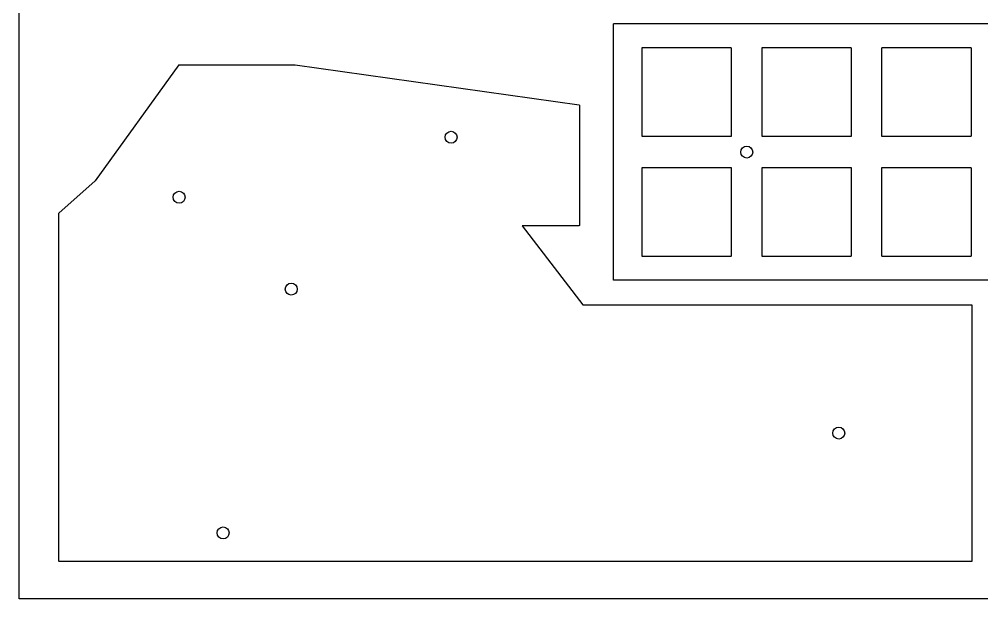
# Model space of a CAD drawing. Header units: millimetres. Extents: x 0 to 297, y 0 to 210.
# Drawn here: x -0.2 to 152.6, y -0.1 to 92 of the extents above; entities that cross this region are included whole.
import ezdxf

# ---------------------------------------------------------------- set-up
doc = ezdxf.new("R2010")
doc.units = ezdxf.units.MM
doc.layers.add('BLACK', color=7, linetype='Continuous')

msp = doc.modelspace()

# ---------------------------------------------------------------- linework, layer by layer
at = {"color": 1}
for p, q in [((25.12, 84.68), (11.84, 66.29)), ((79.67, 59.13), (89.29, 46.58))]:
    msp.add_line(p, q, dxfattribs=at)
msp.add_lwpolyline([(-0.23, -0.14), (-0.23, 210), (297, 210), (297, -0.14)], close=True)
for centre in [(68.35, 73.2), (115.31, 70.85), (25.16, 63.66), (42.98, 49.06), (129.93, 26.19), (32.15, 10.31)]:
    msp.add_circle(centre, 0.95, dxfattribs=at)
at = {"layer": 'BLACK', "color": 1, "linetype": 'Continuous'}
for p, q in [((94.16, 91.19), (94.16, 91.2)), ((94.16, 91.2), (94.17, 91.2)), ((94.16, 91.18), (94.16, 91.19)), ((94.16, 91.19), (94.16, 91.19)), ((94.16, 50.52), (94.16, 91.18)), ((94.17, 91.21), (94.17, 91.22)), ((94.17, 91.22), (94.18, 91.22)), ((94.17, 91.2), (94.17, 91.21)), ((94.18, 91.22), (94.18, 91.23)), ((94.18, 91.23), (94.19, 91.23)), ((94.19, 91.23), (94.2, 91.24)), ((94.19, 91.23), (94.19, 91.23)), ((94.2, 91.24), (94.2, 91.24)), ((94.2, 91.24), (94.21, 91.24)), ((94.21, 91.24), (94.22, 91.24)), ((94.22, 91.24), (94.22, 91.25)), ((94.22, 91.25), (94.23, 91.25)), ((94.23, 91.25), (94.23, 91.25)), ((94.23, 91.25), (217.66, 91.25)), ((98.69, 87.41), (98.69, 87.42)), ((98.69, 87.42), (98.7, 87.42)), ((98.69, 87.4), (98.69, 87.41)), ((98.69, 87.39), (98.69, 87.4)), ((98.69, 87.4), (98.69, 87.4)), ((98.69, 87.38), (98.69, 87.39)), ((98.69, 73.37), (98.69, 87.38)), ((98.7, 87.42), (98.7, 87.43)), ((98.7, 87.43), (98.71, 87.43)), ((98.71, 87.43), (98.71, 87.44)), ((98.71, 87.44), (98.72, 87.44)), ((98.72, 87.44), (98.73, 87.45)), ((98.72, 87.44), (98.72, 87.44)), ((98.73, 87.45), (98.73, 87.45)), ((98.73, 87.45), (98.74, 87.45)), ((98.74, 87.45), (98.75, 87.45)), ((98.75, 87.45), (98.75, 87.45)), ((98.75, 87.45), (98.75, 87.45)), ((98.75, 87.45), (112.77, 87.45)), ((112.77, 87.45), (112.77, 87.45)), ((112.77, 87.45), (112.78, 87.45)), ((112.77, 87.45), (112.77, 87.45)), ((112.78, 87.45), (112.79, 87.45)), ((112.79, 87.45), (112.79, 87.45)), ((112.79, 87.45), (112.8, 87.44)), ((112.8, 87.44), (112.8, 87.44)), ((112.8, 87.44), (112.81, 87.44)), ((112.81, 87.44), (112.81, 87.43)), ((112.81, 87.43), (112.82, 87.43)), ((112.82, 87.43), (112.82, 87.42)), ((112.82, 87.42), (112.83, 87.42)), ((112.83, 87.42), (112.83, 87.41)), ((112.83, 87.41), (112.83, 87.4)), ((112.83, 87.4), (112.83, 87.4)), ((112.83, 87.4), (112.84, 87.39)), ((112.84, 87.39), (112.84, 87.38)), ((112.84, 87.38), (112.84, 87.38)), ((112.84, 87.38), (112.84, 73.37)), ((117.74, 87.41), (117.74, 87.42)), ((117.74, 87.42), (117.75, 87.42)), ((117.74, 87.4), (117.74, 87.41)), ((117.74, 87.39), (117.74, 87.4)), ((117.74, 87.4), (117.74, 87.4)), ((117.74, 87.38), (117.74, 87.39)), ((117.74, 73.37), (117.74, 87.38)), ((117.75, 87.42), (117.75, 87.43)), ((117.75, 87.43), (117.76, 87.43)), ((117.76, 87.43), (117.76, 87.44)), ((117.76, 87.44), (117.77, 87.44)), ((117.77, 87.44), (117.78, 87.45)), ((117.77, 87.44), (117.77, 87.44)), ((117.78, 87.45), (117.78, 87.45)), ((117.78, 87.45), (117.79, 87.45)), ((117.79, 87.45), (117.8, 87.45)), ((117.8, 87.45), (117.8, 87.45)), ((117.8, 87.45), (117.8, 87.45)), ((117.8, 87.45), (131.82, 87.45)), ((131.82, 87.45), (131.82, 87.45)), ((131.82, 87.45), (131.83, 87.45)), ((131.82, 87.45), (131.82, 87.45)), ((131.83, 87.45), (131.84, 87.45)), ((131.84, 87.45), (131.84, 87.45)), ((131.84, 87.45), (131.85, 87.44)), ((131.85, 87.44), (131.85, 87.44)), ((131.85, 87.44), (131.86, 87.44)), ((131.86, 87.44), (131.86, 87.43)), ((131.86, 87.43), (131.87, 87.43)), ((131.87, 87.43), (131.87, 87.42)), ((131.87, 87.42), (131.88, 87.42)), ((131.88, 87.42), (131.88, 87.41)), ((131.88, 87.41), (131.88, 87.4)), ((131.88, 87.4), (131.88, 87.4)), ((131.88, 87.4), (131.89, 87.39)), ((131.89, 87.39), (131.89, 87.38)), ((131.89, 87.38), (131.89, 87.38)), ((131.89, 87.38), (131.89, 73.37)), ((136.79, 87.41), (136.79, 87.42)), ((136.79, 87.42), (136.8, 87.42)), ((136.79, 87.4), (136.79, 87.41)), ((136.79, 87.39), (136.79, 87.4)), ((136.79, 87.4), (136.79, 87.4)), ((136.79, 87.38), (136.79, 87.39)), ((136.79, 73.37), (136.79, 87.38)), ((136.8, 87.42), (136.8, 87.43)), ((136.8, 87.43), (136.81, 87.43)), ((136.81, 87.43), (136.81, 87.44)), ((136.81, 87.44), (136.82, 87.44)), ((136.82, 87.44), (136.83, 87.45)), ((136.82, 87.44), (136.82, 87.44)), ((136.83, 87.45), (136.83, 87.45)), ((136.83, 87.45), (136.84, 87.45)), ((136.84, 87.45), (136.85, 87.45)), ((136.85, 87.45), (136.85, 87.45)), ((136.85, 87.45), (136.85, 87.45)), ((136.85, 87.45), (150.87, 87.45)), ((150.87, 87.45), (150.87, 87.45)), ((150.87, 87.45), (150.88, 87.45)), ((150.87, 87.45), (150.87, 87.45)), ((150.88, 87.45), (150.89, 87.45)), ((150.89, 87.45), (150.89, 87.45)), ((150.89, 87.45), (150.9, 87.44)), ((150.9, 87.44), (150.9, 87.44)), ((150.9, 87.44), (150.91, 87.44)), ((150.91, 87.44), (150.91, 87.43)), ((150.91, 87.43), (150.92, 87.43)), ((150.92, 87.43), (150.92, 87.42)), ((150.92, 87.42), (150.93, 87.42)), ((150.93, 87.42), (150.93, 87.41)), ((150.93, 87.41), (150.93, 87.4)), ((150.93, 87.4), (150.93, 87.4)), ((150.93, 87.4), (150.94, 87.39)), ((150.94, 87.39), (150.94, 87.38)), ((150.94, 87.38), (150.94, 87.38)), ((150.94, 87.38), (150.94, 73.37)), ((25.12, 84.68), (43.59, 84.68)), ((25.17, 84.68), (25.17, 84.68)), ((43.59, 84.68), (43.6, 84.68)), ((43.6, 84.68), (43.6, 84.68)), ((43.6, 84.68), (43.6, 84.68)), ((43.6, 84.68), (43.6, 84.68)), ((43.6, 84.68), (88.68, 78.33)), ((88.68, 78.33), (88.69, 78.33)), ((88.69, 78.33), (88.7, 78.33)), ((88.7, 78.33), (88.71, 78.33)), ((88.71, 78.33), (88.71, 78.33)), ((88.71, 78.33), (88.72, 78.33)), ((88.72, 78.33), (88.72, 78.32)), ((88.72, 78.32), (88.73, 78.31)), ((88.73, 78.31), (88.73, 78.31)), ((88.73, 78.31), (88.74, 78.31)), ((88.74, 78.31), (88.74, 78.3)), ((88.74, 78.3), (88.75, 78.29)), ((88.75, 78.29), (88.75, 78.29)), ((88.75, 78.29), (88.75, 78.29)), ((88.75, 78.29), (88.75, 78.27)), ((88.75, 78.27), (88.75, 78.26)), ((88.75, 78.26), (88.75, 78.25)), ((88.75, 78.25), (88.75, 59.2)), ((98.69, 73.36), (98.69, 73.37)), ((98.69, 73.37), (98.69, 73.37)), ((98.69, 73.35), (98.69, 73.36)), ((98.69, 73.36), (98.69, 73.36)), ((98.69, 73.34), (98.69, 73.35)), ((98.69, 73.35), (98.69, 73.35)), ((98.7, 73.33), (98.69, 73.34)), ((98.71, 73.32), (98.7, 73.33)), ((98.7, 73.33), (98.7, 73.33)), ((98.72, 73.32), (98.71, 73.32)), ((98.71, 73.32), (98.71, 73.32)), ((98.72, 73.31), (98.72, 73.32)), ((98.73, 73.31), (98.72, 73.31)), ((98.74, 73.3), (98.73, 73.31)), ((98.73, 73.31), (98.73, 73.31)), ((98.75, 73.3), (98.74, 73.3)), ((112.77, 73.3), (98.75, 73.3)), ((98.75, 73.3), (98.75, 73.3)), ((98.75, 73.3), (98.75, 73.3)), ((112.78, 73.3), (112.77, 73.3)), ((112.77, 73.3), (112.77, 73.3)), ((112.77, 73.3), (112.77, 73.3)), ((112.79, 73.31), (112.78, 73.3)), ((112.8, 73.31), (112.79, 73.31)), ((112.79, 73.31), (112.79, 73.31)), ((112.81, 73.32), (112.8, 73.32)), ((112.8, 73.32), (112.8, 73.31)), ((112.82, 73.33), (112.81, 73.32)), ((112.81, 73.32), (112.81, 73.32)), ((112.83, 73.34), (112.82, 73.33)), ((112.82, 73.33), (112.82, 73.33)), ((112.84, 73.36), (112.83, 73.36)), ((112.83, 73.36), (112.83, 73.35)), ((112.83, 73.35), (112.83, 73.35)), ((112.83, 73.35), (112.83, 73.34)), ((112.84, 73.37), (112.84, 73.37)), ((112.84, 73.37), (112.84, 73.36)), ((117.74, 73.36), (117.74, 73.37)), ((117.74, 73.37), (117.74, 73.37)), ((117.74, 73.35), (117.74, 73.36)), ((117.74, 73.36), (117.74, 73.36)), ((117.74, 73.34), (117.74, 73.35)), ((117.74, 73.35), (117.74, 73.35)), ((117.75, 73.33), (117.74, 73.34)), ((117.76, 73.32), (117.75, 73.33)), ((117.75, 73.33), (117.75, 73.33)), ((117.77, 73.32), (117.76, 73.32)), ((117.76, 73.32), (117.76, 73.32)), ((117.77, 73.31), (117.77, 73.32)), ((117.78, 73.31), (117.77, 73.31)), ((117.79, 73.3), (117.78, 73.31)), ((117.78, 73.31), (117.78, 73.31)), ((117.8, 73.3), (117.79, 73.3)), ((131.82, 73.3), (117.8, 73.3)), ((117.8, 73.3), (117.8, 73.3)), ((117.8, 73.3), (117.8, 73.3)), ((131.83, 73.3), (131.82, 73.3)), ((131.82, 73.3), (131.82, 73.3)), ((131.82, 73.3), (131.82, 73.3)), ((131.84, 73.31), (131.83, 73.3)), ((131.85, 73.31), (131.84, 73.31)), ((131.84, 73.31), (131.84, 73.31)), ((131.86, 73.32), (131.85, 73.32)), ((131.85, 73.32), (131.85, 73.31)), ((131.87, 73.33), (131.86, 73.32)), ((131.86, 73.32), (131.86, 73.32)), ((131.88, 73.34), (131.87, 73.33)), ((131.87, 73.33), (131.87, 73.33)), ((131.89, 73.36), (131.88, 73.36)), ((131.88, 73.36), (131.88, 73.35)), ((131.88, 73.35), (131.88, 73.35)), ((131.88, 73.35), (131.88, 73.34)), ((131.89, 73.37), (131.89, 73.37)), ((131.89, 73.37), (131.89, 73.36)), ((136.79, 73.36), (136.79, 73.37)), ((136.79, 73.37), (136.79, 73.37)), ((136.79, 73.35), (136.79, 73.36)), ((136.79, 73.36), (136.79, 73.36)), ((136.79, 73.34), (136.79, 73.35)), ((136.79, 73.35), (136.79, 73.35)), ((136.8, 73.33), (136.79, 73.34)), ((136.81, 73.32), (136.8, 73.33)), ((136.8, 73.33), (136.8, 73.33)), ((136.82, 73.32), (136.81, 73.32)), ((136.81, 73.32), (136.81, 73.32)), ((136.82, 73.31), (136.82, 73.32)), ((136.83, 73.31), (136.82, 73.31)), ((136.84, 73.3), (136.83, 73.31)), ((136.83, 73.31), (136.83, 73.31)), ((136.85, 73.3), (136.84, 73.3)), ((150.87, 73.3), (136.85, 73.3)), ((136.85, 73.3), (136.85, 73.3)), ((136.85, 73.3), (136.85, 73.3)), ((150.88, 73.3), (150.87, 73.3)), ((150.87, 73.3), (150.87, 73.3)), ((150.87, 73.3), (150.87, 73.3)), ((150.89, 73.31), (150.88, 73.3)), ((150.9, 73.31), (150.89, 73.31)), ((150.89, 73.31), (150.89, 73.31)), ((150.91, 73.32), (150.9, 73.32)), ((150.9, 73.32), (150.9, 73.31)), ((150.92, 73.33), (150.91, 73.32)), ((150.91, 73.32), (150.91, 73.32)), ((150.93, 73.34), (150.92, 73.33)), ((150.92, 73.33), (150.92, 73.33)), ((150.94, 73.36), (150.93, 73.36)), ((150.93, 73.36), (150.93, 73.35)), ((150.93, 73.35), (150.93, 73.35)), ((150.93, 73.35), (150.93, 73.34)), ((150.94, 73.37), (150.94, 73.37)), ((150.94, 73.37), (150.94, 73.36)), ((98.69, 68.36), (98.69, 68.37)), ((98.69, 68.37), (98.7, 68.37)), ((98.69, 68.35), (98.69, 68.36)), ((98.69, 68.34), (98.69, 68.35)), ((98.69, 68.35), (98.69, 68.35)), ((98.69, 68.33), (98.69, 68.34)), ((98.69, 54.32), (98.69, 68.33)), ((98.7, 68.37), (98.7, 68.38)), ((98.7, 68.38), (98.71, 68.38)), ((98.71, 68.38), (98.71, 68.39)), ((98.71, 68.39), (98.72, 68.39)), ((98.72, 68.39), (98.73, 68.4)), ((98.72, 68.39), (98.72, 68.39)), ((98.73, 68.4), (98.73, 68.4)), ((98.73, 68.4), (98.74, 68.4)), ((98.74, 68.4), (98.75, 68.4)), ((98.75, 68.4), (98.75, 68.4)), ((98.75, 68.4), (98.75, 68.4)), ((98.75, 68.4), (112.77, 68.4)), ((112.77, 68.4), (112.77, 68.4)), ((112.77, 68.4), (112.78, 68.4)), ((112.77, 68.4), (112.77, 68.4)), ((112.78, 68.4), (112.79, 68.4)), ((112.79, 68.4), (112.79, 68.4)), ((112.79, 68.4), (112.8, 68.39)), ((112.8, 68.39), (112.8, 68.39)), ((112.8, 68.39), (112.81, 68.39)), ((112.81, 68.39), (112.81, 68.38)), ((112.81, 68.38), (112.82, 68.38)), ((112.82, 68.38), (112.82, 68.37)), ((112.82, 68.37), (112.83, 68.37)), ((112.83, 68.37), (112.83, 68.36)), ((112.83, 68.36), (112.83, 68.35)), ((112.83, 68.35), (112.83, 68.35)), ((112.83, 68.35), (112.84, 68.34)), ((112.84, 68.34), (112.84, 68.33)), ((112.84, 68.33), (112.84, 68.33)), ((112.84, 68.33), (112.84, 54.32)), ((117.74, 68.36), (117.74, 68.37)), ((117.74, 68.37), (117.75, 68.37)), ((117.74, 68.35), (117.74, 68.36)), ((117.74, 68.34), (117.74, 68.35)), ((117.74, 68.35), (117.74, 68.35)), ((117.74, 68.33), (117.74, 68.34)), ((117.74, 54.32), (117.74, 68.33)), ((117.75, 68.37), (117.75, 68.38)), ((117.75, 68.38), (117.76, 68.38)), ((117.76, 68.38), (117.76, 68.39)), ((117.76, 68.39), (117.77, 68.39)), ((117.77, 68.39), (117.78, 68.4)), ((117.77, 68.39), (117.77, 68.39)), ((117.78, 68.4), (117.78, 68.4)), ((117.78, 68.4), (117.79, 68.4)), ((117.79, 68.4), (117.8, 68.4)), ((117.8, 68.4), (117.8, 68.4)), ((117.8, 68.4), (117.8, 68.4)), ((117.8, 68.4), (131.82, 68.4)), ((131.82, 68.4), (131.82, 68.4)), ((131.82, 68.4), (131.83, 68.4)), ((131.82, 68.4), (131.82, 68.4)), ((131.83, 68.4), (131.84, 68.4)), ((131.84, 68.4), (131.84, 68.4)), ((131.84, 68.4), (131.85, 68.39)), ((131.85, 68.39), (131.85, 68.39)), ((131.85, 68.39), (131.86, 68.39)), ((131.86, 68.39), (131.86, 68.38)), ((131.86, 68.38), (131.87, 68.38)), ((131.87, 68.38), (131.87, 68.37)), ((131.87, 68.37), (131.88, 68.37)), ((131.88, 68.37), (131.88, 68.36)), ((131.88, 68.36), (131.88, 68.35)), ((131.88, 68.35), (131.88, 68.35)), ((131.88, 68.35), (131.89, 68.34)), ((131.89, 68.34), (131.89, 68.33)), ((131.89, 68.33), (131.89, 68.33)), ((131.89, 68.33), (131.89, 54.32)), ((136.79, 68.36), (136.79, 68.37)), ((136.79, 68.37), (136.8, 68.37)), ((136.79, 68.35), (136.79, 68.36)), ((136.79, 68.34), (136.79, 68.35)), ((136.79, 68.35), (136.79, 68.35)), ((136.79, 68.33), (136.79, 68.34)), ((136.79, 54.32), (136.79, 68.33)), ((136.8, 68.37), (136.8, 68.38)), ((136.8, 68.38), (136.81, 68.38)), ((136.81, 68.38), (136.81, 68.39)), ((136.81, 68.39), (136.82, 68.39)), ((136.82, 68.39), (136.83, 68.4)), ((136.82, 68.39), (136.82, 68.39)), ((136.83, 68.4), (136.83, 68.4)), ((136.83, 68.4), (136.84, 68.4)), ((136.84, 68.4), (136.85, 68.4)), ((136.85, 68.4), (136.85, 68.4)), ((136.85, 68.4), (136.85, 68.4)), ((136.85, 68.4), (150.87, 68.4)), ((150.87, 68.4), (150.87, 68.4)), ((150.87, 68.4), (150.88, 68.4)), ((150.87, 68.4), (150.87, 68.4)), ((150.88, 68.4), (150.89, 68.4)), ((150.89, 68.4), (150.89, 68.4)), ((150.89, 68.4), (150.9, 68.39)), ((150.9, 68.39), (150.9, 68.39)), ((150.9, 68.39), (150.91, 68.39)), ((150.91, 68.39), (150.91, 68.38)), ((150.91, 68.38), (150.92, 68.38)), ((150.92, 68.38), (150.92, 68.37)), ((150.92, 68.37), (150.93, 68.37)), ((150.93, 68.37), (150.93, 68.36)), ((150.93, 68.36), (150.93, 68.35)), ((150.93, 68.35), (150.93, 68.35)), ((150.93, 68.35), (150.94, 68.34)), ((150.94, 68.34), (150.94, 68.33)), ((150.94, 68.33), (150.94, 68.33)), ((150.94, 68.33), (150.94, 54.32)), ((6.05, 61.15), (11.84, 66.29)), ((6.05, 5.86), (6.05, 61.15)), ((6.05, 61.11), (6.05, 61.13)), ((88.68, 59.13), (79.67, 59.13)), ((88.69, 59.13), (88.68, 59.13)), ((88.68, 59.13), (88.68, 59.13)), ((88.7, 59.14), (88.69, 59.13)), ((88.71, 59.14), (88.7, 59.14)), ((88.7, 59.14), (88.7, 59.14)), ((88.72, 59.14), (88.71, 59.14)), ((88.73, 59.15), (88.72, 59.15)), ((88.72, 59.15), (88.72, 59.14)), ((88.74, 59.16), (88.73, 59.16)), ((88.73, 59.16), (88.73, 59.15)), ((88.75, 59.18), (88.74, 59.17)), ((88.74, 59.17), (88.74, 59.17)), ((88.74, 59.17), (88.74, 59.16)), ((88.75, 59.2), (88.75, 59.2)), ((88.75, 59.2), (88.75, 59.19)), ((88.75, 59.19), (88.75, 59.18)), ((88.75, 59.18), (88.75, 59.18)), ((98.69, 54.31), (98.69, 54.32)), ((98.69, 54.32), (98.69, 54.32)), ((98.69, 54.3), (98.69, 54.31)), ((98.69, 54.31), (98.69, 54.31)), ((98.69, 54.29), (98.69, 54.3)), ((98.69, 54.3), (98.69, 54.3)), ((98.7, 54.28), (98.69, 54.29)), ((98.71, 54.27), (98.7, 54.28)), ((98.7, 54.28), (98.7, 54.28)), ((98.72, 54.27), (98.71, 54.27)), ((98.71, 54.27), (98.71, 54.27)), ((98.72, 54.26), (98.72, 54.27)), ((98.73, 54.26), (98.72, 54.26)), ((98.74, 54.25), (98.73, 54.26)), ((98.73, 54.26), (98.73, 54.26)), ((98.75, 54.25), (98.74, 54.25)), ((112.77, 54.25), (98.75, 54.25)), ((98.75, 54.25), (98.75, 54.25)), ((98.75, 54.25), (98.75, 54.25)), ((112.78, 54.25), (112.77, 54.25)), ((112.77, 54.25), (112.77, 54.25)), ((112.77, 54.25), (112.77, 54.25)), ((112.79, 54.26), (112.78, 54.25)), ((112.8, 54.26), (112.79, 54.26)), ((112.79, 54.26), (112.79, 54.26)), ((112.81, 54.27), (112.8, 54.27)), ((112.8, 54.27), (112.8, 54.26)), ((112.82, 54.28), (112.81, 54.27)), ((112.81, 54.27), (112.81, 54.27)), ((112.83, 54.29), (112.82, 54.28)), ((112.82, 54.28), (112.82, 54.28)), ((112.84, 54.31), (112.83, 54.31)), ((112.83, 54.31), (112.83, 54.3)), ((112.83, 54.3), (112.83, 54.3)), ((112.83, 54.3), (112.83, 54.29)), ((112.84, 54.32), (112.84, 54.32)), ((112.84, 54.32), (112.84, 54.31)), ((117.74, 54.31), (117.74, 54.32)), ((117.74, 54.32), (117.74, 54.32)), ((117.74, 54.3), (117.74, 54.31)), ((117.74, 54.31), (117.74, 54.31)), ((117.74, 54.29), (117.74, 54.3)), ((117.74, 54.3), (117.74, 54.3)), ((117.75, 54.28), (117.74, 54.29)), ((117.76, 54.27), (117.75, 54.28)), ((117.75, 54.28), (117.75, 54.28)), ((117.77, 54.27), (117.76, 54.27)), ((117.76, 54.27), (117.76, 54.27)), ((117.77, 54.26), (117.77, 54.27)), ((117.78, 54.26), (117.77, 54.26)), ((117.79, 54.25), (117.78, 54.26)), ((117.78, 54.26), (117.78, 54.26)), ((117.8, 54.25), (117.79, 54.25)), ((131.82, 54.25), (117.8, 54.25)), ((117.8, 54.25), (117.8, 54.25)), ((117.8, 54.25), (117.8, 54.25)), ((131.83, 54.25), (131.82, 54.25)), ((131.82, 54.25), (131.82, 54.25)), ((131.82, 54.25), (131.82, 54.25)), ((131.84, 54.26), (131.83, 54.25)), ((131.85, 54.26), (131.84, 54.26)), ((131.84, 54.26), (131.84, 54.26)), ((131.86, 54.27), (131.85, 54.27)), ((131.85, 54.27), (131.85, 54.26)), ((131.87, 54.28), (131.86, 54.27)), ((131.86, 54.27), (131.86, 54.27)), ((131.88, 54.29), (131.87, 54.28)), ((131.87, 54.28), (131.87, 54.28)), ((131.89, 54.31), (131.88, 54.31)), ((131.88, 54.31), (131.88, 54.3)), ((131.88, 54.3), (131.88, 54.3)), ((131.88, 54.3), (131.88, 54.29)), ((131.89, 54.32), (131.89, 54.32)), ((131.89, 54.32), (131.89, 54.31)), ((136.79, 54.31), (136.79, 54.32)), ((136.79, 54.32), (136.79, 54.32)), ((136.79, 54.3), (136.79, 54.31)), ((136.79, 54.31), (136.79, 54.31)), ((136.79, 54.29), (136.79, 54.3)), ((136.79, 54.3), (136.79, 54.3)), ((136.8, 54.28), (136.79, 54.29)), ((136.81, 54.27), (136.8, 54.28)), ((136.8, 54.28), (136.8, 54.28)), ((136.82, 54.27), (136.81, 54.27)), ((136.81, 54.27), (136.81, 54.27)), ((136.82, 54.26), (136.82, 54.27)), ((136.83, 54.26), (136.82, 54.26)), ((136.84, 54.25), (136.83, 54.26)), ((136.83, 54.26), (136.83, 54.26)), ((136.85, 54.25), (136.84, 54.25)), ((150.87, 54.25), (136.85, 54.25)), ((136.85, 54.25), (136.85, 54.25)), ((136.85, 54.25), (136.85, 54.25)), ((150.88, 54.25), (150.87, 54.25)), ((150.87, 54.25), (150.87, 54.25)), ((150.87, 54.25), (150.87, 54.25)), ((150.89, 54.26), (150.88, 54.25)), ((150.9, 54.26), (150.89, 54.26)), ((150.89, 54.26), (150.89, 54.26)), ((150.91, 54.27), (150.9, 54.27)), ((150.9, 54.27), (150.9, 54.26)), ((150.92, 54.28), (150.91, 54.27)), ((150.91, 54.27), (150.91, 54.27)), ((150.93, 54.29), (150.92, 54.28)), ((150.92, 54.28), (150.92, 54.28)), ((150.94, 54.31), (150.93, 54.31)), ((150.93, 54.31), (150.93, 54.3)), ((150.93, 54.3), (150.93, 54.3)), ((150.93, 54.3), (150.93, 54.29)), ((150.94, 54.32), (150.94, 54.32)), ((150.94, 54.32), (150.94, 54.31)), ((94.16, 50.51), (94.16, 50.52)), ((94.16, 50.52), (94.16, 50.52)), ((94.17, 50.5), (94.16, 50.51)), ((94.16, 50.51), (94.16, 50.51)), ((94.17, 50.49), (94.17, 50.5)), ((94.18, 50.48), (94.17, 50.49)), ((94.17, 50.49), (94.17, 50.49)), ((94.19, 50.47), (94.18, 50.48)), ((94.18, 50.48), (94.18, 50.48)), ((94.2, 50.47), (94.19, 50.47)), ((94.19, 50.47), (94.19, 50.47)), ((94.2, 50.46), (94.2, 50.47)), ((94.21, 50.46), (94.2, 50.46)), ((94.22, 50.46), (94.21, 50.46)), ((163.51, 50.46), (94.22, 50.46)), ((94.23, 50.46), (94.22, 50.46)), ((94.22, 50.46), (94.22, 50.46)), ((94.23, 50.46), (94.23, 50.46)), ((89.29, 46.58), (151.02, 46.58)), ((151.01, 46.58), (151.01, 46.58)), ((151.01, 46.58), (151.02, 46.58)), ((151.02, 46.58), (151.02, 46.58)), ((151.02, 46.58), (151.03, 46.58)), ((151.03, 46.58), (151.03, 46.58)), ((151.03, 46.58), (151.04, 46.58)), ((151.04, 46.58), (151.05, 46.57)), ((151.05, 46.57), (151.05, 46.57)), ((151.05, 46.57), (151.06, 46.56)), ((151.06, 46.56), (151.06, 46.56)), ((151.06, 46.56), (151.06, 46.55)), ((151.06, 46.55), (151.07, 46.55)), ((151.07, 46.55), (151.07, 46.54)), ((151.07, 46.54), (151.07, 46.54)), ((151.07, 46.54), (151.08, 46.53)), ((151.08, 46.53), (151.08, 46.52)), ((151.08, 46.52), (151.08, 46.52)), ((151.08, 46.52), (151.08, 5.86)), ((6.05, 5.85), (6.05, 5.86)), ((6.05, 5.86), (6.05, 5.86)), ((6.05, 5.86), (6.05, 5.86)), ((6.06, 5.84), (6.05, 5.85)), ((6.06, 5.83), (6.06, 5.84)), ((6.06, 5.84), (6.06, 5.84)), ((6.07, 5.83), (6.06, 5.83)), ((6.07, 5.82), (6.07, 5.83)), ((6.08, 5.81), (6.07, 5.82)), ((6.07, 5.82), (6.07, 5.82)), ((6.09, 5.8), (6.08, 5.81)), ((6.08, 5.81), (6.08, 5.81)), ((6.1, 5.8), (6.09, 5.8)), ((6.11, 5.8), (6.1, 5.8)), ((6.1, 5.8), (6.1, 5.8)), ((6.11, 5.79), (6.11, 5.8)), ((6.12, 5.79), (6.11, 5.79)), ((151.01, 5.79), (6.12, 5.79)), ((6.12, 5.79), (6.12, 5.79)), ((151.02, 5.79), (151.01, 5.79)), ((151.01, 5.79), (151.01, 5.79)), ((151.03, 5.8), (151.02, 5.8)), ((151.02, 5.8), (151.02, 5.79)), ((151.04, 5.8), (151.03, 5.8)), ((151.03, 5.8), (151.03, 5.8)), ((151.05, 5.81), (151.04, 5.8)), ((151.06, 5.82), (151.05, 5.81)), ((151.05, 5.81), (151.05, 5.81)), ((151.07, 5.83), (151.06, 5.83)), ((151.06, 5.83), (151.06, 5.82)), ((151.06, 5.82), (151.06, 5.82)), ((151.08, 5.85), (151.07, 5.84)), ((151.07, 5.84), (151.07, 5.84)), ((151.07, 5.84), (151.07, 5.83)), ((151.08, 5.86), (151.08, 5.86)), ((151.08, 5.86), (151.08, 5.85))]:
    msp.add_line(p, q, dxfattribs=at)

doc.saveas('drawing.dxf')
